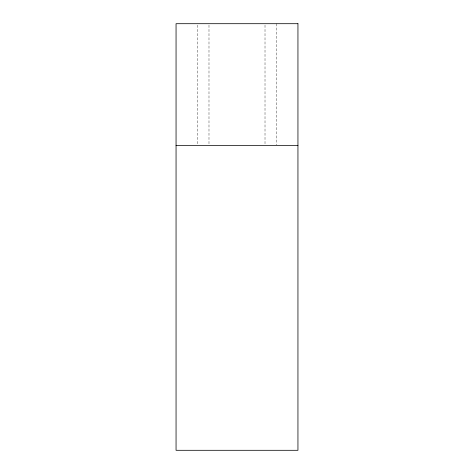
<?xml version="1.0" encoding="UTF-8"?>
<svg xmlns="http://www.w3.org/2000/svg" width="474" height="474" viewBox="0 0 474 474"><rect width="100%" height="100%" fill="white"/><g stroke="black" fill="none" stroke-linecap="round" stroke-linejoin="round"><path stroke-width="0.36" stroke-dasharray="2.37 1.78" d="M276.615 23.7L276.615 144.848M265.013 25.175L265.013 144.848M208.987 25.175L208.987 144.848M197.385 25.175L197.385 144.848"/><path stroke-width="0.71" d="M176.055 145.583L297.945 145.583M297.945 23.7L176.055 23.7L176.055 450.3L297.945 450.3L297.945 23.7"/></g></svg>
